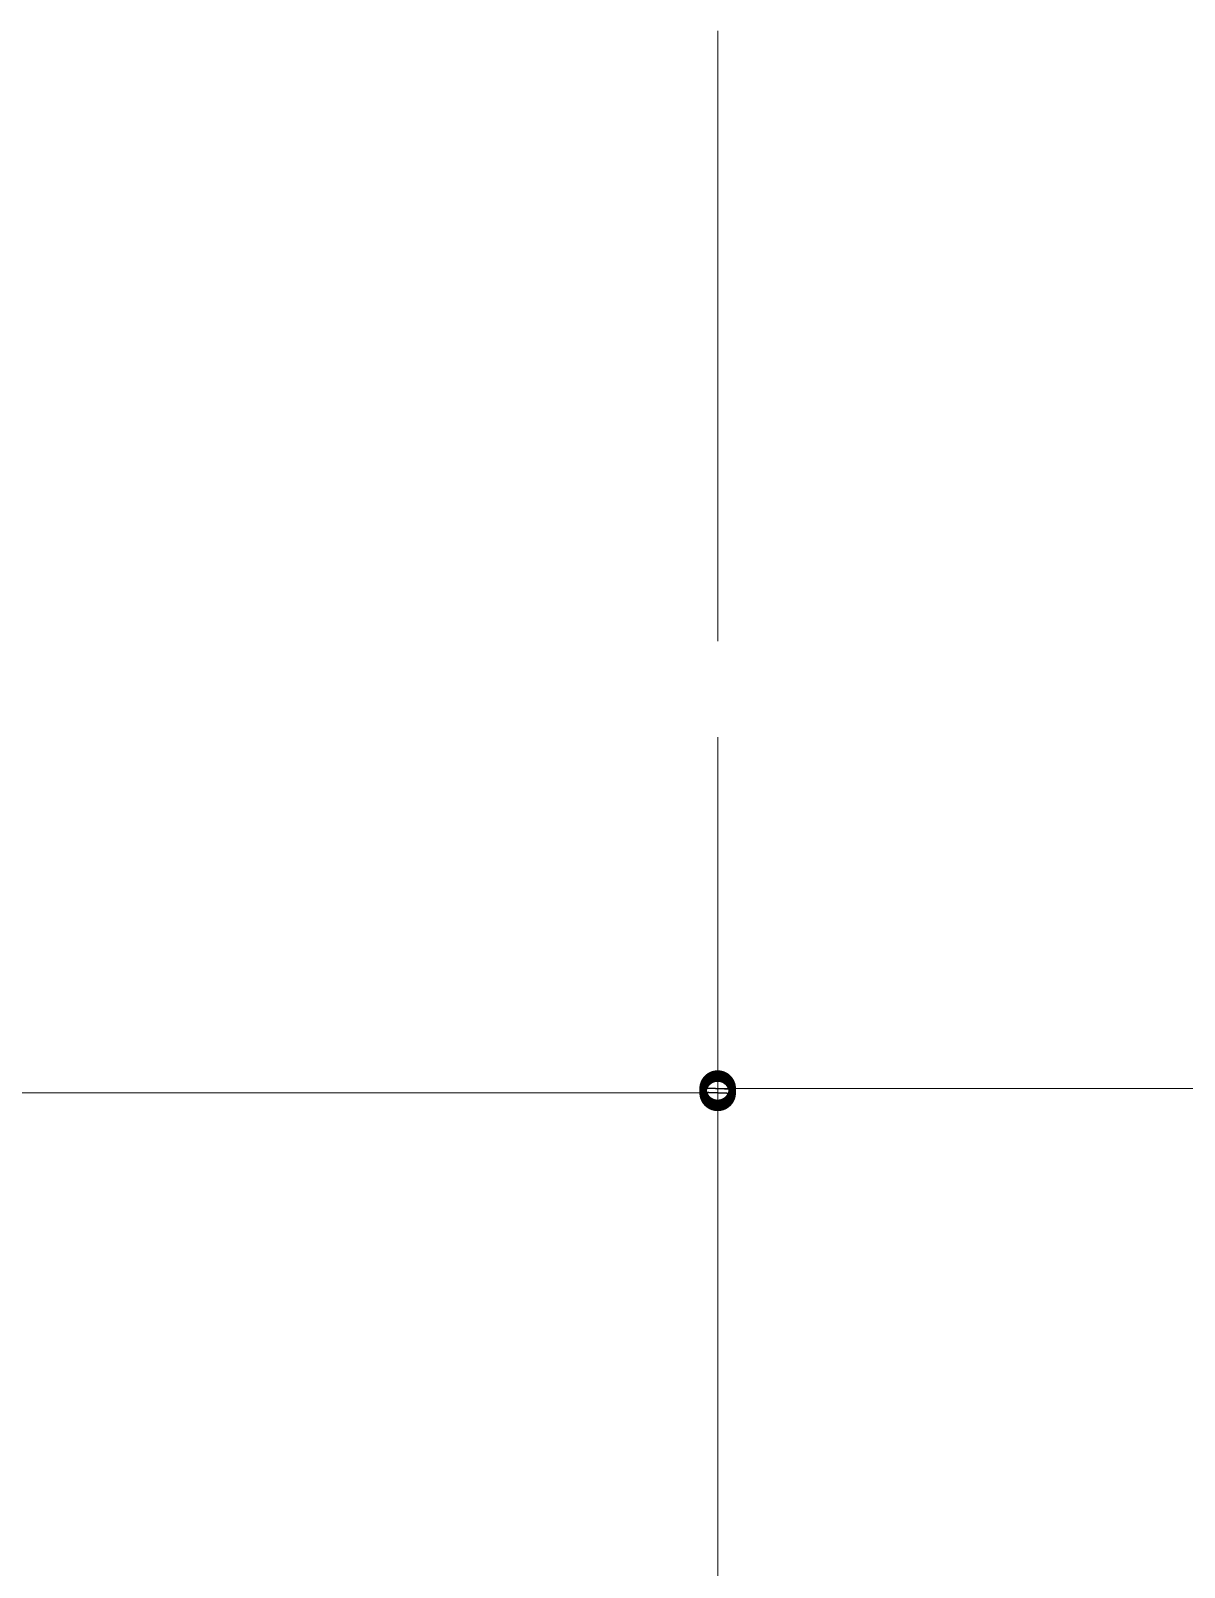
# Model space of a CAD drawing. Header units: metres. Extents: x 319894 to 3389272, y 120 to 6136017.
# Drawn here: x 321544.957 to 321547.318, y 3068037.259 to 3068040.404 of the extents above; entities that cross this region are included whole.
import ezdxf

# ---------------------------------------------------------------- set-up
doc = ezdxf.new("R2010")
doc.units = ezdxf.units.M
doc.header["$MEASUREMENT"] = 0
doc.linetypes.add('CENTER', pattern=[2, 1.25, -0.25, 0.25, -0.25])
doc.linetypes.add('HIDDEN', pattern=[0.375, 0.25, -0.125])
doc.layers.get('Defpoints').update_dxf_attribs({"color": 254})
doc.layers.add('centerline', color=255, linetype='HIDDEN', lineweight=5)
doc.layers.add('S-DIM', color=7, linetype='Continuous')
doc.styles.add('TEXTS', font='swissl.ttf')
doc.dimstyles.new('DIMTEXT', dxfattribs={"dimscale": 0.4, "dimtxt": 0.9, "dimasz": 0.3, "dimexe": 0.05, "dimexo": 0.05, "dimgap": 0.05, "dimtad": 0, "dimzin": 1, "dimdsep": 46, "dimtxsty": 'TEXTS', "dimblk": 'DOTSMALL', "dimcen": 0.1, "dimclrd": 256, "dimclre": 6, "dimclrt": 3, "dimadec": 0, "dimazin": 0, "dimtfac": 0.15, "dimtix": 1, "dimtofl": 0, "dimtmove": 1, "dimatfit": 3, "dimldrblk": 'OPEN', "dimfxl": 1, "dimtolj": 1, "dimtzin": 0, "dimarcsym": 0})

# ---------------------------------------------------------------- blocks, each defined once
blk = doc.blocks.new('_DotSmall')
at = {"color": 0, "linetype": 'ByBlock', "const_width": 0.5}
blk.add_lwpolyline([(-0.0625, 0, 1), (0.0625, 0, 1)], format="xyb", close=True, dxfattribs=at)
blk = doc.blocks.new('*D899')
at = {"layer": 'Defpoints', "color": 0, "transparency": 16777216}
for p in [(322200.75, 3068091.09), (322200.75, 3068090.342), (322194.75, 3068089.8225)]:
    blk.add_point(p, dxfattribs=at)
at = {"layer": 'S-DIM', "color": 6, "lineweight": -2, "transparency": 16777216}
for p, q in [((322200.75, 3068091.07), (322200.75, 3068090.322)), ((322194.75, 3068089.8425), (322194.75, 3068090.362))]:
    blk.add_line(p, q, dxfattribs=at)
at = {"layer": 'S-DIM', "lineweight": -2, "transparency": 16777216}
for p, q in [((322194.75, 3068090.342), (322197.2828, 3068090.342)), ((322200.75, 3068090.342), (322198.2171, 3068090.342))]:
    blk.add_line(p, q, dxfattribs=at)
at = {"layer": 'S-DIM', "lineweight": -2, "transparency": 16777216, "xscale": 0.12, "yscale": 0.12, "zscale": 0.12, "rotation": 180}
blk.add_blockref('_DotSmall', (322194.75, 3068090.342), dxfattribs=at)
at = {"layer": 'S-DIM', "lineweight": -2, "transparency": 16777216, "xscale": 0.12, "yscale": 0.12, "zscale": 0.12}
blk.add_blockref('_DotSmall', (322200.75, 3068090.342), dxfattribs=at)
at = {"layer": 'S-DIM', "color": 3, "transparency": 16777216, "insert": (322197.75, 3068090.342), "char_height": 0.36, "attachment_point": 5, "style": 'TEXTS'}
blk.add_mtext('\\A1;6.00', dxfattribs=at)
blk = doc.blocks.new('_Open')
at = {"color": 0, "linetype": 'ByBlock', "lineweight": -2}
for p, q in [((-1, 0.167), (0, 0)), ((-1, -0.167), (0, 0)), ((0, 0), (-1, 0))]:
    blk.add_line(p, q, dxfattribs=at)
blk = doc.blocks.new('*D900')
at = {"layer": 'Defpoints', "color": 0, "transparency": 16777216}
for p in [(322203.75, 3068091.673), (322200.75, 3068091.09), (322203.75, 3068090.3507)]:
    blk.add_point(p, dxfattribs=at)
at = {"layer": 'S-DIM', "color": 6, "lineweight": -2, "transparency": 16777216}
for p, q in [((322203.75, 3068091.653), (322203.75, 3068090.3307)), ((322200.75, 3068091.07), (322200.75, 3068090.3307))]:
    blk.add_line(p, q, dxfattribs=at)
at = {"layer": 'S-DIM', "lineweight": -2, "transparency": 16777216}
for p, q in [((322200.75, 3068090.3507), (322201.7816, 3068090.3507)), ((322203.75, 3068090.3507), (322202.7183, 3068090.3507))]:
    blk.add_line(p, q, dxfattribs=at)
at = {"layer": 'S-DIM', "lineweight": -2, "transparency": 16777216, "xscale": 0.12, "yscale": 0.12, "zscale": 0.12, "rotation": 180}
blk.add_blockref('_DotSmall', (322200.75, 3068090.3507), dxfattribs=at)
at = {"layer": 'S-DIM', "lineweight": -2, "transparency": 16777216, "xscale": 0.12, "yscale": 0.12, "zscale": 0.12}
blk.add_blockref('_DotSmall', (322203.75, 3068090.3507), dxfattribs=at)
at = {"layer": 'S-DIM', "color": 3, "transparency": 16777216, "insert": (322202.25, 3068090.3507), "char_height": 0.36, "attachment_point": 5, "style": 'TEXTS'}
blk.add_mtext('\\A1;3.00', dxfattribs=at)
blk = doc.blocks.new('FINAL GRIDTOP FLOOR')
at = {"layer": 'centerline', "linetype": 'CENTER'}
blk.add_line((322200.75, 3068092.5164), (322200.75, 3068054.8567), dxfattribs=at)
at = {"layer": 'S-DIM'}
for base, p1, p2, picture, middle in [((322203.75, 3068090.3507), (322200.75, 3068091.09), (322203.75, 3068091.673), '*D900', (322202.25, 3068090.3507)), ((322200.75, 3068090.342), (322194.75, 3068089.8225), (322200.75, 3068091.09), '*D899', (322197.75, 3068090.342))]:
    dim = blk.add_linear_dim(base=base, p1=p1, p2=p2, dimstyle='DIMTEXT', dxfattribs=at)
    dim.commit()
    dim.dimension.update_dxf_attribs({"geometry": picture, "text_midpoint": middle})

msp = doc.modelspace()

# ---------------------------------------------------------------- block references
at = {"layer": 'centerline'}
msp.add_blockref('FINAL GRIDTOP FLOOR', (-654.3868, -52.1121), dxfattribs=at)

doc.saveas('drawing.dxf')
